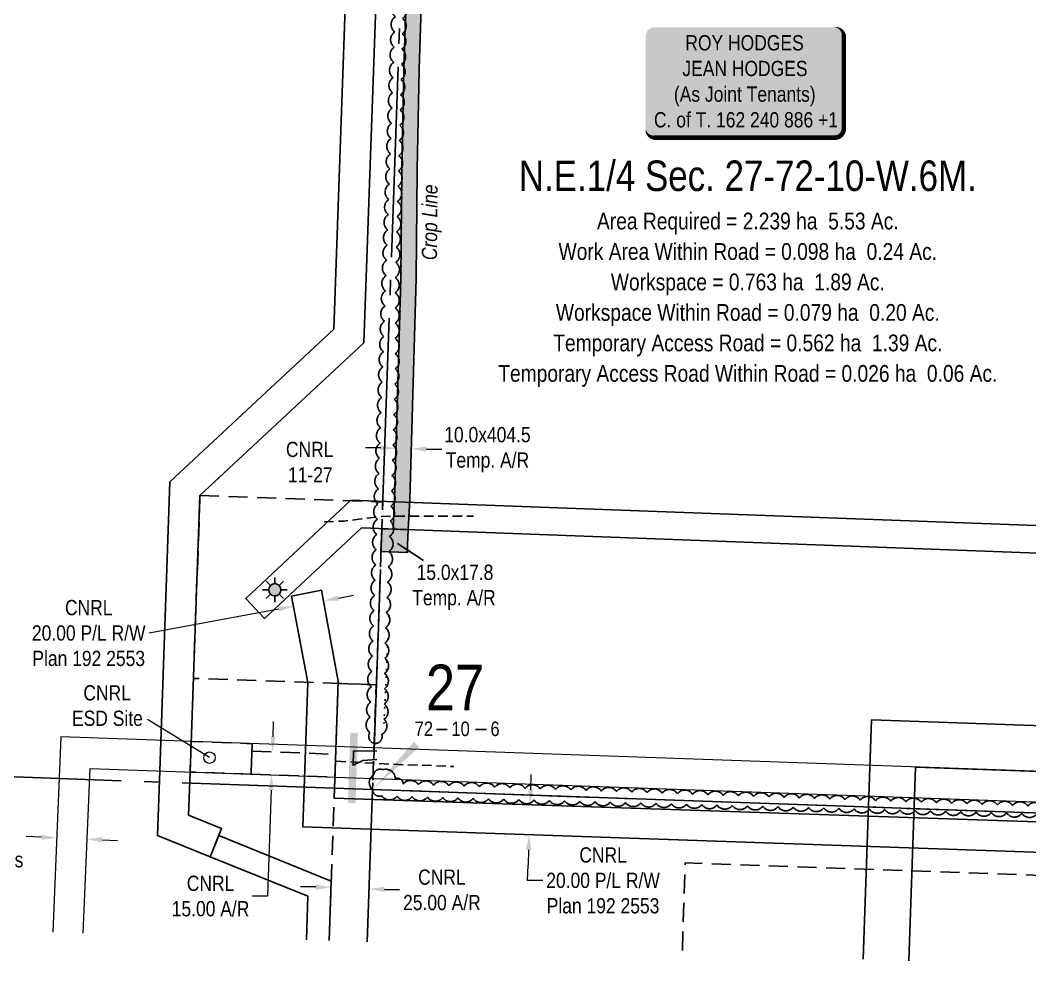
# Model space of a CAD drawing. Extents: x 338216 to 346362, y 6125251 to 6136161.
# Drawn here: x 344175 to 344837, y 6126915 to 6127536 of the extents above; entities that cross this region are included whole.
import ezdxf
from ezdxf.enums import TextEntityAlignment as Align

# ---------------------------------------------------------------- set-up
doc = ezdxf.new("R2010")
doc.units = 0
doc.header["$LTSCALE"] = 5
doc.header["$PDSIZE"] = 0.5
for name, pattern in [('0', [1, 1, 0]), ('foc-ACCESSROAD', [3.75, 2.5, -1.25]), ('foc-QUARTERLINE', [33, 25, -3, 2, -3]), ('foc-TOPO', [1, 0.2, -0.8]), ('UG_PIPE', [1.875, 1.25, -0.625])]:
    doc.linetypes.add(name, pattern=pattern)
doc.layers.get('Defpoints').update_dxf_attribs({"color": 9})
for name, color, linetype in [('10', 1, 'Continuous'), ('9', 3, 'Continuous'), ('AS-FENCE', 48, 'foc-FENCE'), ('AS-OWNER', 7, 'Continuous'), ('AS-PIPE-UG', 44, 'UG_PIPE'), ('AS-ROADS', 254, 'Continuous'), ('C-AR', 13, 'foc-ACCESSROAD'), ('C-RW', 13, 'Continuous'), ('C-SYMBOL', 7, 'Continuous'), ('C-WS', 13, 'foc-ACCESSROAD'), ('C-WS-S', 13, 'Continuous'), ('F-RW', 190, 'Continuous'), ('L-AREAREQUIRED', 7, 'Continuous'), ('L-AREAWORK', 5, 'Continuous'), ('L-QSEC', 8, 'foc-QUARTERLINE'), ('L-SECLBL', 7, 'Continuous'), ('P-TEMP-BLUE', 146, 'Continuous'), ('P-TEMP-BLUE-T', 146, 'Continuous'), ('T-BUSH', 110, '0'), ('T-GENERAL', 48, 'foc-TOPO')]:
    doc.layers.add(name, color=color, linetype=linetype)
for name, color, linetype, lineweight in [('C-AR-T', 13, 'Continuous', 9), ('C-RW-T', 13, 'Continuous', 9), ('C-WS-T', 13, 'Continuous', 9), ('T-TEXT', 48, 'Continuous', 18)]:
    doc.layers.add(name, color=color, linetype=linetype, lineweight=lineweight)
doc.layers.add('P-TEMP-BLUE-H', color=7, linetype='Continuous', true_color=0x99e6ff)
doc.styles.add('100L', font='ARIALN.TTF', dxfattribs={"height": 11})
doc.styles.add('175L', font='ARIALN.TTF', dxfattribs={"height": 20})
doc.styles.add('80', font='ARIALN.TTF', dxfattribs={"height": 10})
doc.styles.add('80CG', font='ARIALN.TTF', dxfattribs={"height": 10})
doc.styles.add('80L', font='ARIALN.TTF', dxfattribs={"height": 10})
doc.styles.add('80LS', font='ARIALNI.TTF', dxfattribs={"height": 10})
doc.styles.add('foc-LtypeFont', font='ARIALN.TTF', dxfattribs={"height": 7.35})
doc.styles.add('SIMPLEX', font='ARIALN.TTF')
doc.linetypes.add('foc-FENCE', pattern='A,10,-1,["X",foc-LtypeFont,S=0.2,R=0,X=-0.625,Y=-0.75],-1.24', length=12.24)
doc.linetypes.add('foc-FENCE-NOLINE', pattern='A,0,-6,["X",foc-LtypeFont,S=0.2,R=0,X=-0.625,Y=-0.75],-6.24', length=12.24)
doc.dimstyles.new('Compass 5 000', dxfattribs={"dimscale": 5, "dimtxt": 9, "dimasz": 2, "dimexe": 0.2, "dimexo": 0.0625, "dimgap": 0.5, "dimtad": 0, "dimtih": 1, "dimtoh": 1, "dimzin": 0, "dimdsep": 46, "dimtxsty": '80CG', "dimcen": 0.1, "dimse1": 1, "dimse2": 1, "dimclrd": 256, "dimclrt": 256, "dimaunit": 1, "dimadec": 4, "dimazin": 0, "dimtfac": 0.06, "dimtofl": 0, "dimtmove": 0, "dimatfit": 1, "dimfxl": 0.2, "dimtolj": 1, "dimtzin": 0, "dimlwd": -1, "dimarcsym": 0})

# ---------------------------------------------------------------- blocks, each defined once
blk = doc.blocks.new('L-SECLBL')
at = {"layer": '9', "color": 7}
for p, q in [((-5.08, -27.83), (-12.29, -27.83)), ((20.7, -27.83), (13.5, -27.83))]:
    blk.add_line(p, q, dxfattribs=at)
at = {"layer": '10', "color": 2, "style": 'SIMPLEX'}
blk.add_attdef('SEC', text='', height=30, dxfattribs=at).set_placement((0, 0), align=Align.MIDDLE)
at = {"layer": '10', "color": 5, "style": '80L'}
blk.add_attdef('TWP', text='', height=9.5, dxfattribs=at).set_placement((-14.43, -27.37), align=Align.MIDDLE_RIGHT)
blk.add_attdef('RGE', text='', height=9.5, dxfattribs=at).set_placement((3.62, -27.37), align=Align.MIDDLE_CENTER)
blk.add_attdef('MER', text='', height=9.5, dxfattribs=at).set_placement((23.17, -27.37), align=Align.MIDDLE_LEFT)
blk = doc.blocks.new('*U56')
h = blk.add_hatch(color=59)
edge = h.paths.add_edge_path()
edge.add_line((-59, -37), (59, -37))
edge.add_arc((59, -31), 6, 270, 360)
edge.add_line((65, -31), (65, 29.5))
edge.add_arc((59, 29.5), 6, 0, 90)
edge.add_line((59, 35.5), (-59, 35.5))
edge.add_arc((-59, 29.5), 6, 90, 180)
edge.add_line((-65, 29.5), (-65, -31))
edge.add_arc((-59, -31), 6, 180, 270)
at = {"color": 1, "flags": 128}
blk.add_lwpolyline([(-59, -37, 3, 3, 0), (59, -37, 3, 3, 0.414214), (65, -31, 3, 3, 0), (65, 29.5, 3, 0, 0.414214), (59, 35.5, 0, 0, 0), (-59, 35.5, 0, 0, 0.414214), (-65, 29.5, 0, 0, 0), (-65, -31, 0, 3, 0.414214)], format="xyseb", close=True, dxfattribs=at)
blk.add_lwpolyline([(-46.72, -30.68, 0, 7.5, 0), (0, 0, 0, 0, 0)], format="xyseb", dxfattribs=at)
at = {"color": 1, "style": '80'}
blk.add_attdef('ENTER_TEXT_001', (-35.99, -5), '', height=10, dxfattribs=at)
blk = doc.blocks.new('*D61')
at = {"layer": 'C-RW-T', "transparency": 16777216}
for p, q in [((344509.5, 6127031.36), (344509.85, 6127041.35)), ((344508.13, 6126991.9), (344507.78, 6126981.91)), ((344507.43, 6126971.8), (344507.78, 6126981.91)), ((344517.43, 6126971.8), (344507.43, 6126971.8))]:
    blk.add_line(p, q, dxfattribs=at)
for points in [[(344507.84, 6127031.42), (344511.17, 6127031.3), (344509.15, 6127021.36)], [(344506.46, 6126991.96), (344509.79, 6126991.84), (344508.47, 6127001.89)]]:
    blk.add_solid(points, dxfattribs=at)
at = {"layer": 'Defpoints', "color": 0, "transparency": 16777216}
for p in [(344453.08, 6127023.32), (344452.4, 6127003.85), (344508.47, 6127001.89)]:
    blk.add_point(p, dxfattribs=at)
at = {"layer": 'C-RW-T', "transparency": 16777216, "insert": (344556.96, 6126971.8), "char_height": 10, "attachment_point": 5, "style": '80CG'}
blk.add_mtext('\\A1;CNRL\\P20.00 P/L R/W\\PPlan 192 2553', dxfattribs=at)
blk = doc.blocks.new('GAS')
h = blk.add_hatch(color=255)
h.dxf.hatch_style = 1
edge = h.paths.add_edge_path()
edge.add_arc((0, 0), 0.9, 0, 360)
for p, q in [((0, 0.81), (0, 1.62)), ((-0.81, 0), (-1.62, 0)), ((-0.57, 0.57), (-1.14, 1.14)), ((0.57, 0.57), (1.14, 1.14)), ((1.62, 0), (0.81, 0)), ((-0.57, -0.57), (-1.14, -1.14)), ((0, -0.81), (0, -1.62)), ((1.14, -1.14), (0.57, -0.57))]:
    blk.add_line(p, q)
blk.add_circle((0, 0), 0.8)
blk = doc.blocks.new('*D68')
at = {"layer": 'C-WS-S', "transparency": 16777216}
for p, q in [((344368.58, 6126967.51), (344358.58, 6126967.86)), ((344413.54, 6126965.92), (344423.54, 6126965.57))]:
    blk.add_line(p, q, dxfattribs=at)
for points in [[(344368.63, 6126969.17), (344368.52, 6126965.84), (344378.57, 6126967.15)], [(344413.6, 6126967.59), (344413.48, 6126964.26), (344403.55, 6126966.27)]]:
    blk.add_solid(points, dxfattribs=at)
at = {"layer": 'Defpoints', "color": 0, "transparency": 16777216}
for p in [(344378.69, 6126970.61), (344403.55, 6126966.27), (344403.67, 6126969.73)]:
    blk.add_point(p, dxfattribs=at)
at = {"layer": 'C-WS-S', "transparency": 16777216, "insert": (344451.27, 6126965.57), "char_height": 10, "attachment_point": 5, "style": '80CG'}
blk.add_mtext('\\A1;CNRL\\P25.00 A/R', dxfattribs=at)
blk = doc.blocks.new('*D262')
at = {"layer": 'C-RW-T', "transparency": 16777216}
for p, q in [((344188.67, 6127000.14), (344178.68, 6127000.56)), ((344228.63, 6126998.44), (344238.62, 6126998.02))]:
    blk.add_line(p, q, dxfattribs=at)
for points in [[(344188.74, 6127001.8), (344188.6, 6126998.47), (344198.66, 6126999.71)], [(344228.7, 6127000.11), (344228.56, 6126996.78), (344218.64, 6126998.87)]]:
    blk.add_solid(points, dxfattribs=at)
at = {"layer": 'Defpoints', "color": 0, "transparency": 16777216}
for p in [(344199.15, 6127011.3), (344219.13, 6127010.45), (344218.64, 6126998.87)]:
    blk.add_point(p, dxfattribs=at)
at = {"layer": 'C-RW-T', "transparency": 16777216, "insert": (344115.96, 6127000.56), "char_height": 10, "attachment_point": 5, "style": '80CG'}
blk.add_mtext('\\A1;CNRL\\P20.00 P/L R/W\\Pby Compass Geomatics', dxfattribs=at)
blk = doc.blocks.new('*D263')
at = {"layer": 'C-RW-T', "transparency": 16777216}
for p, q in [((344383.42, 6127157.1), (344393.25, 6127158.92)), ((344344.14, 6127149.82), (344259.18, 6127134.09))]:
    blk.add_line(p, q, dxfattribs=at)
for points in [[(344383.12, 6127158.74), (344383.72, 6127155.46), (344373.59, 6127155.28)], [(344343.83, 6127151.46), (344344.44, 6127148.18), (344353.97, 6127151.64)]]:
    blk.add_solid(points, dxfattribs=at)
at = {"layer": 'Defpoints', "color": 0, "transparency": 16777216}
for p in [(344373.59, 6127155.28), (344356.29, 6127139.1), (344375.91, 6127142.73)]:
    blk.add_point(p, dxfattribs=at)
at = {"layer": 'C-RW-T', "transparency": 16777216, "insert": (344219.64, 6127134.09), "char_height": 10, "attachment_point": 5, "style": '80CG'}
blk.add_mtext('\\A1;CNRL\\P20.00 P/L R/W\\PPlan 192 2553', dxfattribs=at)
blk = doc.blocks.new('*D264')
at = {"layer": 'C-AR-T', "transparency": 16777216}
for p, q in [((344340.51, 6127066.04), (344340.86, 6127076.04)), ((344339.28, 6127031.07), (344336.83, 6126961.53)), ((344336.83, 6126961.53), (344326.83, 6126961.53))]:
    blk.add_line(p, q, dxfattribs=at)
for points in [[(344338.85, 6127066.1), (344342.18, 6127065.98), (344340.16, 6127056.05)], [(344337.61, 6127031.13), (344340.95, 6127031.01), (344339.63, 6127041.06)]]:
    blk.add_solid(points, dxfattribs=at)
at = {"layer": 'Defpoints', "color": 0, "transparency": 16777216}
for p in [(344351.29, 6127055.66), (344339.63, 6127041.06), (344350.76, 6127040.67)]:
    blk.add_point(p, dxfattribs=at)
at = {"layer": 'C-AR-T', "transparency": 16777216, "insert": (344299.55, 6126961.53), "char_height": 10, "attachment_point": 5, "style": '80CG'}
blk.add_mtext('\\A1;CNRL\\P15.00 A/R', dxfattribs=at)
blk = doc.blocks.new('*D291')
at = {"layer": 'Defpoints', "color": 0, "transparency": 16777216}
for p in [(344421.23, 6127257.39), (344431.22, 6127257.1), (344431.16, 6127255.03)]:
    blk.add_point(p, dxfattribs=at)
at = {"layer": 'P-TEMP-BLUE-T', "transparency": 16777216}
for p, q in [((344411.17, 6127255.62), (344401.17, 6127255.91)), ((344441.15, 6127254.74), (344451.15, 6127254.45))]:
    blk.add_line(p, q, dxfattribs=at)
for points in [[(344411.22, 6127257.28), (344411.12, 6127253.95), (344421.16, 6127255.33)], [(344441.2, 6127256.41), (344441.11, 6127253.08), (344431.16, 6127255.03)]]:
    blk.add_solid(points, dxfattribs=at)
at = {"layer": 'P-TEMP-BLUE-T', "transparency": 16777216, "insert": (344481.15, 6127254.45), "char_height": 10, "attachment_point": 5, "style": '80CG'}
blk.add_mtext('\\A1;10.0x404.5\\PTemp. A/R', dxfattribs=at)

msp = doc.modelspace()

# ---------------------------------------------------------------- hatches: boundary and pattern name
at = {"layer": 'P-TEMP-BLUE-H'}
h = msp.add_hatch(color=256, dxfattribs=at)
h.dxf.hatch_style = 1
h.paths.add_polyline_path([(344419.263, 6127202.279), (344420.191, 6127222.014), (344424.43, 6127367.052), (344425.097, 6127438.283), (344426.391, 6127504.236), (344428.449, 6127572.466), (344429.502, 6127606.604), (344439.494, 6127606.255), (344438.442, 6127572.158), (344436.386, 6127503.988), (344435.094, 6127438.138), (344434.427, 6127366.86), (344430.182, 6127221.633), (344429.254, 6127201.908)])
h = msp.add_hatch(color=256, dxfattribs=at)
h.dxf.hatch_style = 1
h.paths.add_polyline_path([(344429.254, 6127201.908), (344428.55, 6127186.927), (344411.318, 6127187.567), (344411.874, 6127202.553), (344419.263, 6127202.279)])

# ---------------------------------------------------------------- linework, layer by layer
at = {"layer": 'AS-FENCE', "linetype": 'foc-FENCE-NOLINE', "flags": 128}
msp.add_lwpolyline([(345210.634, 6127003.09), (344405.851, 6127031.449)], dxfattribs=at)
at = {"layer": 'AS-PIPE-UG', "flags": 128}
for points in [[(344374.041, 6127207.045), (344387.129, 6127207.595), (344396.871, 6127208.747), (344411.716, 6127210.574), (344419.083, 6127210.893), (344432.184, 6127210.857), (344447.478, 6127210.709), (344460.682, 6127210.709), (344471.93, 6127210.709)], [(344382.105, 6127050.054), (344410.141, 6127048.486), (344429.157, 6127047.574), (344445.166, 6127047.144), (344459.122, 6127046.467)]]:
    msp.add_lwpolyline(points, dxfattribs=at)
at = {"layer": 'AS-ROADS', "const_width": 4.999, "flags": 128}
msp.add_lwpolyline([(344392.121, 6127022.496), (344393.703, 6127068.61)], dxfattribs=at)
at = {"layer": 'AS-ROADS', "flags": 128}
msp.add_lwpolyline([(344408.577, 6127051.18), (344399.414, 6127050.582), (344392.974, 6127047.347), (344393.295, 6127056.714), (344402.096, 6127056.93), (344408.492, 6127056.686)], dxfattribs=at)
at = {"layer": 'C-AR', "flags": 128}
msp.add_lwpolyline([(344377.346, 6126932.411), (344383.281, 6127101.036), (344408.26, 6127100.157), (344402.325, 6126931.532)], dxfattribs=at)
msp.add_lwpolyline([(344326.157, 6127041.537), (344381.232, 6127039.596), (344381.634, 6127054.588), (344326.685, 6127056.524)], close=True, dxfattribs=at)
at = {"layer": 'C-RW', "flags": 128}
msp.add_lwpolyline([(344904.291, 6127668.183), (344888.029, 6127202.897), (344391.608, 6127221.3), (344322.68, 6127156.831), (344334.973, 6127143.688), (344398.442, 6127203.051), (344877.409, 6127185.282), (344877.06, 6127175.291), (344915.038, 6127174.225), (344916.353, 6127211.865), (344906.362, 6127212.216), (344921.75, 6127652.488)], close=True, dxfattribs=at)
at = {"layer": 'C-RW'}
msp.add_lwpolyline([(344727.499, 6126920.074), (344733.022, 6127077.178), (345132.687, 6127063.126), (345148.563, 6127514.68), (345178.139, 6127501.858), (345161.608, 6127032.098), (344761.943, 6127046.149), (344757.473, 6126919.017)], dxfattribs=at)
at = {"layer": 'C-RW', "lineweight": 5}
for points in [[(345178.139, 6127501.858), (345161.633, 6127032.105), (344201.462, 6127065.939), (344196.037, 6126937.764)], [(344216.029, 6126937.255), (344220.6, 6127045.257), (345180.914, 6127011.417), (345197.847, 6127493.317)]]:
    msp.add_lwpolyline(points, dxfattribs=at)
at = {"layer": 'C-RW', "flags": 128}
msp.add_lwpolyline([(345209.248, 6126963.421), (344892.795, 6126973.623), (344858.505, 6126989.69), (344359.969, 6127007.071), (344363.303, 6127101.737), (344352.687, 6127158.305), (344372.312, 6127162.157), (344383.339, 6127102.612), (344380.634, 6127025.727), (344848.044, 6127010.052), (344882.367, 6126993.97), (345209.948, 6126983.409)], dxfattribs=at)
at = {"layer": 'C-WS', "flags": 128}
for points in [[(344292.593, 6127224.29), (344412.492, 6127220.058), (344408.26, 6127100.157), (344288.361, 6127104.389)], [(344326.861, 6127061.52), (344326.157, 6127041.537), (344286.191, 6127042.945), (344286.895, 6127062.929)]]:
    msp.add_lwpolyline(points, close=True, dxfattribs=at)
msp.add_lwpolyline([(344842.082, 6126916.036), (344844.001, 6126975.15), (344610.844, 6126983.339), (344608.926, 6126924.252)], dxfattribs=at)
at = {"layer": 'F-RW', "flags": 128}
msp.add_lwpolyline([(343694.408, 6127775.286), (343697.059, 6127847.012), (343793.797, 6127858.164), (344294.063, 6127840.437), (344414.734, 6127739.181), (344413.324, 6127699.115), (344400.143, 6127324.548), (344292.581, 6127224.325), (344286.185, 6127042.932), (344285.188, 6127014.667), (344306.781, 6127005.93), (344299.281, 6126987.394), (344264.712, 6127001.382), (344266.202, 6127043.637), (344272.89, 6127233.307), (344380.451, 6127333.53), (344393.341, 6127699.818), (344394.408, 6127730.135), (344286.48, 6127820.698), (343794.593, 6127838.128), (343716.407, 6127829.114), (343714.39, 6127774.548)], close=True, dxfattribs=at)
msp.add_lwpolyline([(344362.364, 6126932.94), (344363.367, 6126961.461), (344299.281, 6126987.394), (344304.906, 6127001.296), (344378.724, 6126971.425), (344377.351, 6126932.413)], dxfattribs=at)
at = {"layer": 'L-QSEC'}
for p, q in [((344434.126, 6127835.474), (344405.842, 6127031.448)), ((344405.842, 6127031.448), (343600.911, 6127059.811)), ((344405.842, 6127031.448), (344402.325, 6126931.532)), ((345210.648, 6127003.089), (344405.842, 6127031.448))]:
    msp.add_line(p, q, dxfattribs=at)
at = {"layer": 'L-SECLBL', "flags": 128}
msp.add_lwpolyline([(344405.842, 6127031.448, 0, 5, 0), (344434.648, 6127061.043, 0, 0, 0)], format="xyseb", dxfattribs=at)
at = {"layer": 'P-TEMP-BLUE', "flags": 128}
for points in [[(344419.263, 6127202.279), (344420.191, 6127222.014), (344424.43, 6127367.052), (344425.097, 6127438.283), (344426.391, 6127504.236), (344428.449, 6127572.466), (344429.502, 6127606.604), (344439.494, 6127606.255), (344438.442, 6127572.158), (344436.386, 6127503.988), (344435.094, 6127438.138), (344434.427, 6127366.86), (344430.182, 6127221.633), (344429.254, 6127201.908)], [(344429.254, 6127201.908), (344428.55, 6127186.927), (344411.318, 6127187.567), (344411.874, 6127202.553), (344419.263, 6127202.279)]]:
    msp.add_lwpolyline(points, close=True, dxfattribs=at)
at = {"layer": 'T-BUSH', "flags": 128}
msp.add_lwpolyline([(344336.487, 6127819.311, 0.5205671), (344339.511, 6127809.844, 0.5205671), (344346.927, 6127803.173, 0.5205671), (344354.546, 6127796.7, 0.5205671), (344362.165, 6127790.226, 0.5205671), (344369.783, 6127783.752, 0.5205671), (344377.402, 6127777.279, 0.5205671), (344385.021, 6127770.805, 0.5205671), (344392.603, 6127764.289, 0.5205671), (344400, 6127757.564, 0.5205671), (344407.942, 6127751.627, 0.5205671), (344416.692, 6127746.815, 0.5205671), (344428.068, 6127739.389, 0.4976999), (344424.413, 6127727.085, 0.5205671), (344422.398, 6127717.292, 0.5205671), (344421.831, 6127707.313, 0.5205671), (344421.295, 6127697.329, 0.5205671), (344420.759, 6127687.346, 0.5205671), (344420.222, 6127677.362, 0.5205671), (344419.686, 6127667.379, 0.5205671), (344419.149, 6127657.396, 0.5205671), (344418.613, 6127647.412, 0.5205671), (344418.077, 6127637.429, 0.5205671), (344417.54, 6127627.445, 0.5205671), (344417.004, 6127617.462, 0.5205671), (344416.916, 6127607.468, 0.5205671), (344416.989, 6127597.471, 0.5205671), (344419.65, 6127588.127, 0.5205671), (344421.503, 6127578.452, 0.5205671), (344421.827, 6127568.479, 0.5205671), (344421.47, 6127558.488, 0.5205671), (344421.113, 6127548.496, 0.5205671), (344420.756, 6127538.505, 0.5205671), (344420.399, 6127528.513, 0.5205671), (344420.042, 6127518.522, 0.5205671), (344419.685, 6127508.531, 0.5205671), (344419.328, 6127498.539, 0.5205671), (344418.97, 6127488.548, 0.5205671), (344418.613, 6127478.556, 0.5205671), (344418.256, 6127468.565, 0.5205671), (344417.899, 6127458.573, 0.5205671), (344417.542, 6127448.582, 0.5205671), (344417.185, 6127438.591, 0.5205671), (344416.828, 6127428.599, 0.5205671), (344416.471, 6127418.608, 0.5205671), (344416.113, 6127408.616, 0.5205671), (344415.756, 6127398.625, 0.5205671), (344415.399, 6127388.633, 0.5205671), (344415.042, 6127378.642, 0.5205671), (344414.685, 6127368.651, 0.5205671), (344414.328, 6127358.659, 0.5205671), (344413.971, 6127348.668, 0.5205671), (344413.614, 6127338.676, 0.5205671), (344413.256, 6127328.685, 0.5205671), (344412.899, 6127318.694, 0.5205671), (344412.542, 6127308.702, 0.5205671), (344412.185, 6127298.711, 0.5205671), (344411.828, 6127288.719, 0.5205671), (344411.471, 6127278.728, 0.5205671), (344411.114, 6127268.736, 0.5205671), (344410.757, 6127258.745, 0.5205671), (344410.4, 6127248.754, 0.5205671), (344410.042, 6127238.762, 0.5205671), (344409.685, 6127228.771, 0.5205671), (344409.328, 6127218.779, 0.5205671), (344408.971, 6127208.788, 0.5205671), (344408.614, 6127198.796, 0.5205671), (344408.257, 6127188.805, 0.5205671), (344407.9, 6127178.814, 0.5205671), (344407.543, 6127168.822, 0.5205671), (344407.185, 6127158.831, 0.5205671), (344406.828, 6127148.839, 0.5205671), (344406.471, 6127138.848, 0.5205671), (344406.114, 6127128.857, 0.5205671), (344405.757, 6127118.865, 0.5205671), (344405.4, 6127108.874, 0.5205671), (344405.043, 6127098.882, 0.5205671), (344404.686, 6127088.891, 0.5205671), (344404.329, 6127078.899, 0.5205671), (344403.971, 6127068.908, 0.5205671), (344407.139, 6127061.653, 0.5205671), (344411.868, 6127067.72, 0.5205671), (344413.297, 6127077.579, 0.5205671), (344413.414, 6127087.576, 0.5205671), (344413.531, 6127097.574, 0.5205671), (344413.647, 6127107.571, 0.5205671), (344413.764, 6127117.568, 0.5205671), (344413.882, 6127127.565, 0.5205671), (344414.312, 6127137.553, 0.5205671), (344414.741, 6127147.542, 0.5205671), (344415.171, 6127157.531, 0.5205671), (344415.6, 6127167.519, 0.5205671), (344416.03, 6127177.508, 0.5205671), (344416.46, 6127187.496, 0.5205671), (344416.889, 6127197.485, 0.5205671), (344417.319, 6127207.473, 0.5205671), (344417.749, 6127217.462, 0.5205671), (344418.137, 6127227.452, 0.5205671), (344418.448, 6127237.445, 0.5205671), (344418.76, 6127247.438, 0.5205671), (344419.071, 6127257.431, 0.5205671), (344419.382, 6127267.424, 0.5205671), (344419.694, 6127277.417, 0.5205671), (344420.005, 6127287.41, 0.5205671), (344420.316, 6127297.403, 0.5205671), (344420.628, 6127307.396, 0.5205671), (344420.658, 6127317.393, 0.5205671), (344420.664, 6127327.391, 0.5205671), (344420.67, 6127337.389, 0.5205671), (344420.676, 6127347.387, 0.5205671), (344420.682, 6127357.384, 0.5205671), (344420.688, 6127367.382, 0.5205671), (344420.973, 6127377.376, 0.5205671), (344421.266, 6127387.369, 0.5205671), (344421.559, 6127397.363, 0.5205671), (344421.852, 6127407.356, 0.5205671), (344422.145, 6127417.35, 0.5205671), (344422.438, 6127427.343, 0.5205671), (344422.731, 6127437.337, 0.5205671), (344423.013, 6127447.331, 0.5205671), (344423.294, 6127457.324, 0.5205671), (344423.575, 6127467.318, 0.5205671), (344423.856, 6127477.312, 0.5205671), (344424.137, 6127487.306, 0.5205671), (344424.418, 6127497.3, 0.5205671), (344424.693, 6127507.294, 0.5205671), (344424.952, 6127517.288, 0.5205671), (344425.211, 6127527.283, 0.5205671), (344425.47, 6127537.277, 0.5205671), (344425.729, 6127547.272, 0.5205671), (344425.988, 6127557.266, 0.5205671), (344426.247, 6127567.261, 0.5205671), (344426.398, 6127577.257, 0.5205671), (344426.456, 6127587.254, 0.5205671), (344426.514, 6127597.252, 0.5205671), (344426.572, 6127607.25, 0.5205671), (344426.844, 6127617.244, 0.5205671), (344427.127, 6127627.237, 0.5205671), (344427.411, 6127637.231, 0.5205671), (344427.694, 6127647.225, 0.5205671), (344427.978, 6127657.219, 0.5205671), (344428.261, 6127667.212, 0.5205671), (344428.545, 6127677.206, 0.5205671), (344428.828, 6127687.2, 0.5205671), (344429.112, 6127697.194, 0.5205671), (344429.639, 6127707.172, 0.5205671), (344430.631, 6127717.12, 0.5205671), (344431.624, 6127727.069, 0.5205671), (344433.659, 6127735.968, 0.5205671), (344444.592, 6127736.987)], format="xyb", dxfattribs=at)
msp.add_lwpolyline([(344425.883, 6127035.022, -0.5205671), (344435.875, 6127034.67, -0.5205671), (344445.866, 6127034.319, -0.5205671), (344455.858, 6127033.967, -0.5205671), (344465.85, 6127033.615, -0.5205671), (344475.842, 6127033.264, -0.5205671), (344485.833, 6127032.912, -0.5205671), (344495.825, 6127032.561, -0.5205671), (344505.817, 6127032.209, -0.5205671), (344515.809, 6127031.858, -0.5205671), (344525.8, 6127031.506, -0.5205671), (344535.792, 6127031.154, -0.5205671), (344545.784, 6127030.803, -0.5205671), (344555.776, 6127030.451, -0.5205671), (344565.767, 6127030.1, -0.5205671), (344575.759, 6127029.748, -0.5205671), (344585.751, 6127029.397, -0.5205671), (344595.743, 6127029.045, -0.5205671), (344605.735, 6127028.694, -0.5205671), (344615.726, 6127028.342, -0.5205671), (344625.718, 6127027.99, -0.5205671), (344635.71, 6127027.639, -0.5205671), (344645.702, 6127027.287, -0.5205671), (344655.693, 6127026.936, -0.5205671), (344665.685, 6127026.584, -0.5205671), (344675.677, 6127026.233, -0.5205671), (344685.669, 6127025.881, -0.5205671), (344695.66, 6127025.53, -0.5205671), (344705.652, 6127025.178, -0.5205671), (344715.644, 6127024.826, -0.5205671), (344725.636, 6127024.475, -0.5205671), (344735.628, 6127024.123, -0.5205671), (344745.619, 6127023.772, -0.5205671), (344755.611, 6127023.42, -0.5205671), (344765.603, 6127023.069, -0.5205671), (344775.595, 6127022.717, -0.5205671), (344785.586, 6127022.366, -0.5205671), (344795.578, 6127022.014, -0.5205671), (344805.57, 6127021.662, -0.5205671), (344815.562, 6127021.311, -0.5205671), (344825.553, 6127020.959, -0.5205671), (344835.545, 6127020.608, -0.5205671), (344845.537, 6127020.256, -0.5205671), (344855.529, 6127019.905, -0.5205671), (344865.52, 6127019.553, -0.5205671), (344875.512, 6127019.202, -0.5205671), (344885.504, 6127018.85, -0.5205671), (344895.496, 6127018.498, -0.5205671), (344905.488, 6127018.147, -0.5205671), (344915.479, 6127017.795, -0.5205671), (344925.471, 6127017.444, -0.5205671), (344935.463, 6127017.092, -0.5205671), (344945.455, 6127016.741, -0.5205671), (344955.446, 6127016.389, -0.5205671), (344965.438, 6127016.038, -0.5205671), (344975.43, 6127015.686, -0.5205671), (344985.422, 6127015.334, -0.5205671), (344995.413, 6127014.983, -0.5205671), (345005.405, 6127014.631, -0.5205671), (345015.397, 6127014.28, -0.5205671), (345025.389, 6127013.928, -0.5205671), (345035.381, 6127013.577, -0.5205671), (345045.372, 6127013.225, -0.5205671), (345055.364, 6127012.873, -0.5205671), (345065.356, 6127012.522, -0.5205671), (345075.348, 6127012.17, -0.5205671), (345085.339, 6127011.819, -0.5205671), (345095.331, 6127011.467, -0.5205671), (345105.323, 6127011.116, -0.5205671), (345115.315, 6127010.764, -0.5205671), (345125.306, 6127010.413, -0.5205671), (345135.298, 6127010.061, -0.5205671), (345145.29, 6127009.709, -0.5205671), (345155.282, 6127009.358, -0.5205671), (345165.274, 6127009.006, -0.5205671), (345175.265, 6127008.655, -0.5205671), (345185.257, 6127008.303, -0.5205671), (345195.249, 6127007.952, -0.5205671), (345205.241, 6127007.6, -0.5205671), (345201.394, 6127005.74, -0.5205671), (345191.4, 6127006.014, -0.5205671), (345181.406, 6127006.287, -0.5205671), (345171.411, 6127006.561, -0.5205671), (345161.417, 6127006.834, -0.5205671), (345151.423, 6127007.107, -0.5205671), (345141.429, 6127007.381, -0.5205671), (345131.435, 6127007.654, -0.5205671), (345121.44, 6127007.928, -0.5205671), (345111.446, 6127008.201, -0.5205671), (345101.452, 6127008.475, -0.5205671), (345091.458, 6127008.748, -0.5205671), (345081.464, 6127009.021, -0.5205671), (345071.469, 6127009.295, -0.5205671), (345061.475, 6127009.568, -0.5205671), (345051.481, 6127009.842, -0.5205671), (345041.487, 6127010.115, -0.5205671), (345031.493, 6127010.388, -0.5205671), (345021.498, 6127010.662, -0.5205671), (345011.504, 6127010.935, -0.5205671), (345001.51, 6127011.209, -0.5205671), (344991.516, 6127011.482, -0.5205671), (344981.521, 6127011.756, -0.5205671), (344971.527, 6127012.029, -0.5205671), (344961.533, 6127012.302, -0.5205671), (344951.539, 6127012.576, -0.5205671), (344941.545, 6127012.849, -0.5205671), (344931.55, 6127013.123, -0.5205671), (344921.556, 6127013.396, -0.5205671), (344911.562, 6127013.67, -0.5205671), (344901.568, 6127013.943, -0.5205671), (344891.574, 6127014.216, -0.5205671), (344881.579, 6127014.49, -0.5205671), (344871.585, 6127014.763, -0.5205671), (344861.591, 6127015.037, -0.5205671), (344851.597, 6127015.31, -0.5205671), (344841.603, 6127015.584, -0.5205671), (344831.608, 6127015.857, -0.5205671), (344821.614, 6127016.13, -0.5205671), (344811.62, 6127016.404, -0.5205671), (344801.626, 6127016.677, -0.5205671), (344791.631, 6127016.951, -0.5205671), (344781.637, 6127017.224, -0.5205671), (344771.643, 6127017.498, -0.5205671), (344761.649, 6127017.771, -0.5205671), (344751.655, 6127018.044, -0.5205671), (344741.66, 6127018.318, -0.5205671), (344731.666, 6127018.591, -0.5205671), (344721.672, 6127018.865, -0.5205671), (344711.678, 6127019.138, -0.5205671), (344701.684, 6127019.411, -0.5205671), (344691.689, 6127019.685, -0.5205671), (344681.695, 6127019.958, -0.5205671), (344671.701, 6127020.232, -0.5205671), (344661.707, 6127020.505, -0.5205671), (344651.713, 6127020.779, -0.5205671), (344641.718, 6127021.052, -0.5205671), (344631.724, 6127021.325, -0.5205671), (344621.73, 6127021.599, -0.5205671), (344611.736, 6127021.872, -0.5205671), (344601.741, 6127022.146, -0.5205671), (344591.747, 6127022.419, -0.5205671), (344581.753, 6127022.693, -0.5205671), (344571.759, 6127022.966, -0.5205671), (344561.765, 6127023.239, -0.5205671), (344551.77, 6127023.513, -0.5205671), (344541.776, 6127023.786, -0.5205671), (344531.782, 6127024.06, -0.5205671), (344521.788, 6127024.333, -0.5205671), (344511.794, 6127024.607, -0.5205671), (344501.799, 6127024.88, -0.5205671), (344491.805, 6127025.153, -0.5205671), (344481.811, 6127025.427, -0.5205671), (344471.817, 6127025.7, -0.5205671), (344461.823, 6127025.974, -0.5205671), (344451.828, 6127026.247, -0.5205671), (344441.834, 6127026.521, -0.5205671), (344431.84, 6127026.794, -0.5205671), (344421.846, 6127027.067, -0.5205671), (344411.851, 6127027.341, -0.5205671), (344405.883, 6127031.238, -0.5205671), (344406.659, 6127041.206, -0.5205671), (344412.486, 6127044.381, -0.5205671), (344420.682, 6127038.655, -0.5205671)], format="xyb", close=True, dxfattribs=at)
at = {"layer": 'T-GENERAL', "flags": 128}
msp.add_lwpolyline([(344413.264, 6127074.709), (344420.191, 6127222.014), (344424.43, 6127367.052), (344425.097, 6127438.283), (344426.391, 6127504.236), (344428.449, 6127572.466), (344429.547, 6127608.056), (344431.726, 6127702.652)], dxfattribs=at)

# ---------------------------------------------------------------- block references
at = {"layer": 'AS-OWNER'}
ref = msp.add_blockref('*U56', (344649.897, 6127496.131), dxfattribs=at)
ref.add_attrib('ENTER_TEXT_001', 'ROY HODGES', (344610.927, 6127516.391), dxfattribs={"layer": '0', "color": 1, "height": 10, "style": '80'})
ref.add_attrib('ENTER_TEXT_002', 'JEAN HODGES', (344608.987, 6127499.547), dxfattribs={"layer": '0', "color": 1, "height": 10, "style": '80'})
ref.add_attrib('ENTER_TEXT_003', '(As Joint Tenants)', (344603.417, 6127482.709), dxfattribs={"layer": '0', "color": 1, "height": 10, "style": '80'})
ref.add_attrib('ENTER_TEXT_004', 'C. of T. 162 240 886 +1', (344590.33, 6127465.865), dxfattribs={"layer": '0', "color": 1, "height": 10, "style": '80'})
at = {"layer": 'C-WS-S', "xscale": 4.998900549999904, "yscale": 4.998900549999904, "zscale": 4.998900549999904}
msp.add_blockref('GAS', (344341.734, 6127162.529), dxfattribs=at)
at = {"layer": 'L-SECLBL', "xscale": 0.99978011, "yscale": 0.99978011, "zscale": 0.99978011}
msp.add_blockref('L-SECLBL', (344459.91, 6127098.642), dxfattribs=at).add_auto_attribs({'SEC': '27', 'TWP': '72', 'RGE': '10', 'MER': '6'})

# ---------------------------------------------------------------- texts
at = {"layer": 'C-SYMBOL', "color": 3, "style": '175L'}
msp.add_text('N.E.1/4 Sec. 27-72-10-W.6M.', height=19.9956, dxfattribs=at).set_placement((344651.912, 6127418.148), align=Align.BOTTOM_CENTER)
at = {"layer": 'C-WS-T', "attachment_point": 1, "style": '80L'}
for s, width, gutter_width, insert, char_height in [('\\pi22.22;CNRL\\P\\pi23.557;11-27', 74.63737, 49.989, (344326.752, 6127259.609), 10), ('\\pi13.849;CNRL\\P\\pi6.4157;ESD Site', 57.88971, 50, (344202.28, 6127099.871), 9.9978)]:
    msp.add_mtext_dynamic_manual_height_columns(s, width=width, gutter_width=gutter_width, heights=[0], dxfattribs=dict(at, insert=insert, char_height=char_height))
at = {"layer": 'L-AREAREQUIRED', "color": 5, "style": '100L'}
for s, p in [('Area Required = 2.239 ha  5.53 Ac.', (344651.912, 6127395.653)), ('Work Area Within Road = 0.098 ha  0.24 Ac.', (344651.912, 6127375.657))]:
    msp.add_text(s, height=10.99758, dxfattribs=at).set_placement(p, align=Align.BOTTOM_CENTER)
at = {"layer": 'L-AREAWORK', "color": 5, "style": '100L'}
for s, p in [('Workspace = 0.763 ha  1.89 Ac.', (344651.912, 6127355.662)), ('Workspace Within Road = 0.079 ha  0.20 Ac.', (344651.912, 6127335.666)), ('Temporary Access Road = 0.562 ha  1.39 Ac.', (344651.912, 6127315.67)), ('Temporary Access Road Within Road = 0.026 ha  0.06 Ac.', (344651.912, 6127295.675))]:
    msp.add_text(s, height=10.99758, dxfattribs=at).set_placement(p, align=Align.BOTTOM_CENTER)
at = {"layer": 'T-TEXT', "style": '80LS'}
msp.add_text('Crop Line', height=9.9978, rotation=89.463617, dxfattribs=at).set_placement((344443.266, 6127403.619), align=Align.MIDDLE_CENTER)

# ---------------------------------------------------------------- dimensions: what is measured, and where the dimension line sits
at = {"layer": 'C-AR-T'}
dim = msp.add_linear_dim(base=(344339.632, 6127041.062), p1=(344351.293, 6127055.657), p2=(344350.764, 6127040.67), angle=267.981832, text='CNRL\\P15.00 A/R', dimstyle='Compass 5 000', dxfattribs=at)
dim.commit()
dim.dimension.update_dxf_attribs({"geometry": '*D264', "text_midpoint": (344299.548, 6126961.528), "dimtype": 161})
at = {"layer": 'C-RW-T'}
for base, p1, p2, angle, text, picture, middle in [((344373.587, 6127155.276), (344356.292, 6127139.095), (344375.91, 6127142.728), 10.491109, 'CNRL\\P20.00 P/L R/W\\PPlan 192 2553', '*D263', (344219.637, 6127134.09)), ((344218.637, 6126998.868), (344199.149, 6127011.299), (344219.127, 6127010.453), 357.576216, 'CNRL\\P20.00 P/L R/W\\Pby Compass Geomatics', '*D262', (344115.955, 6127000.559))]:
    dim = msp.add_linear_dim(base=base, p1=p1, p2=p2, angle=angle, text=text, dimstyle='Compass 5 000', dxfattribs=at)
    dim.commit()
    dim.dimension.update_dxf_attribs({"geometry": picture, "text_midpoint": middle, "dimtype": 161})
dim = msp.add_linear_dim(base=(344508.474, 6127001.893), p1=(344453.077, 6127023.319), p2=(344452.398, 6127003.848), angle=268.00321, text='CNRL\\P20.00 P/L R/W\\PPlan 192 2553', dimstyle='Compass 5 000', override={"dimtmove": 1}, dxfattribs=at)
dim.commit()
dim.dimension.update_dxf_attribs({"geometry": '*D61', "text_midpoint": (344523.612, 6126971.797), "dimtype": 161})
at = {"layer": 'C-WS-S'}
dim = msp.add_aligned_dim(p1=(344378.691, 6126970.612), p2=(344403.67, 6126969.733), distance=-3.461, text='CNRL\\P25.00 A/R', dimstyle='Compass 5 000', dxfattribs=at)
dim.commit()
dim.dimension.update_dxf_attribs({"geometry": '*D68', "text_midpoint": (344451.271, 6126965.571)})
at = {"layer": 'P-TEMP-BLUE-T'}
dim = msp.add_aligned_dim(p1=(344421.225, 6127257.392), p2=(344431.219, 6127257.1), distance=-2.066, text='10.0x404.5\\PTemp. A/R', dimstyle='Compass 5 000', dxfattribs=at)
dim.commit()
dim.dimension.update_dxf_attribs({"geometry": '*D291', "text_midpoint": (344481.146, 6127254.45)})

# ---------------------------------------------------------------- leaders
at = {"layer": 'C-WS-T'}
msp.add_leader([(344298.814, 6127052.382), (344258.273, 6127077.481)], dimstyle='Compass 5 000', override={"dimasz": 1.5, "dimldrblk": 'DotBlank'}, dxfattribs=at)

# ---------------------------------------------------------------- next in the draw order: texts
at = {"layer": 'P-TEMP-BLUE-T', "insert": (344430.53, 6127178.989), "char_height": 9.9978, "attachment_point": 1, "style": '80L', "bg_fill": 3, "box_fill_scale": 1.2, "bg_fill_color": 256, "bg_fill_transparency": 0}
msp.add_mtext_dynamic_manual_height_columns('\\pi4.1652;15.0x17.8\\P\\pi1.3043;Temp. A/R', width=56.90082, gutter_width=49.989, heights=[0], dxfattribs=at)

# ---------------------------------------------------------------- next in the draw order: leaders
at = {"layer": 'P-TEMP-BLUE-T'}
msp.add_leader([(344422.048, 6127192.945), (344439.274, 6127181.68)], dimstyle='Compass 5 000', dxfattribs=at)

doc.saveas('drawing.dxf')
